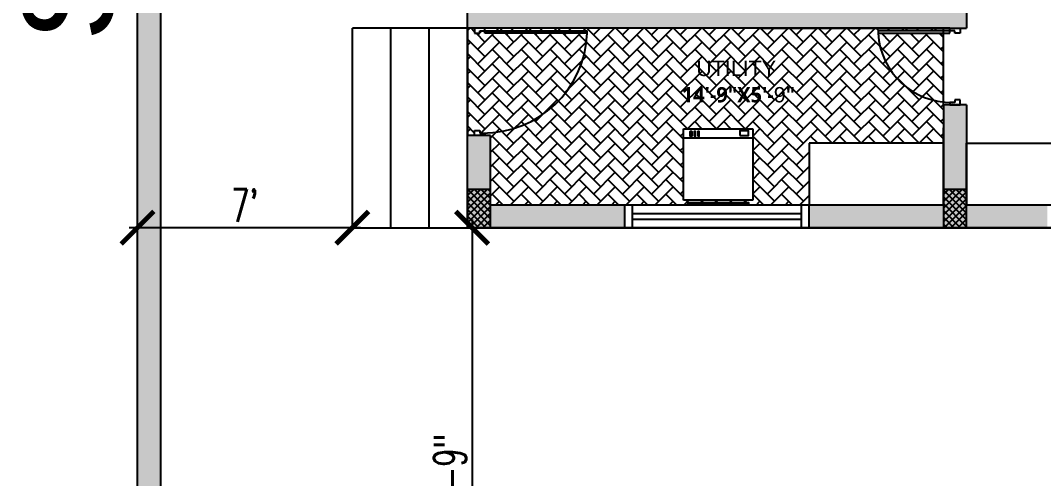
# Model space of a CAD drawing. Header units: inches. Extents: x 99023 to 109265, y 17199 to 18675.
# Drawn here: x 99022.9 to 99422.7, y 17749.4 to 17928.4 of the extents above; entities that cross this region are included whole.
import ezdxf

# ---------------------------------------------------------------- set-up
doc = ezdxf.new("R2010")
doc.units = ezdxf.units.IN
doc.layers.get('0').update_dxf_attribs({"color": 255})
for name, color, linetype in [('Column', 170, 'Continuous'), ('HAT', 8, 'Continuous'), ('I-WALL-PATT', 7, 'Continuous')]:
    doc.layers.add(name, color=color, linetype=linetype)
doc.styles.get("Standard").update_dxf_attribs({"font": 'arial.ttf'})
doc.styles.add('style2', font='romans.shx', dxfattribs={"width": 0.65})
doc.dimstyles.new('115', dxfattribs={"dimscale": 4.25, "dimtxt": 3, "dimasz": 0.5, "dimexe": 0.75, "dimexo": 0.75, "dimgap": 0.25, "dimtad": 1, "dimdec": 8, "dimzin": 0, "dimdsep": 46, "dimlunit": 4, "dimtxsty": 'style2', "dimblk": 'DOT', "dimcen": 0.25, "dimdle": 0.75, "dimclrd": 5, "dimclre": 5, "dimclrt": 2, "dimadec": 0, "dimazin": 0, "dimtfac": 0.75, "dimtdec": 8, "dimtix": 1, "dimtmove": 2, "dimatfit": 0, "dimfxl": 1, "dimfrac": 1, "dimtolj": 1, "dimtzin": 0, "dimlwd": -1, "dimlwe": -1, "dimarcsym": 0})

# ---------------------------------------------------------------- blocks, each defined once
blk = doc.blocks.new('_ArchTick')
at = {"color": 0, "linetype": 'ByBlock', "const_width": 0.15}
blk.add_lwpolyline([(-0.5, -0.5), (0.5, 0.5)], dxfattribs=at)
blk = doc.blocks.new('*D13')
at = {"color": 4, "transparency": 16777216}
blk.add_line((99199.39, 17850.63), (99199.39, 17643.25), dxfattribs=at)
at = {"color": 4, "linetype": 'ByBlock', "transparency": 16777216}
for p, q in [((99200.76, 17847.44), (99202.58, 17847.44)), ((99200.76, 17646.44), (99202.58, 17646.44))]:
    blk.add_line(p, q, dxfattribs=at)
at = {"layer": 'Defpoints', "color": 0, "linetype": 'ByBlock', "lineweight": -2, "transparency": 16777216}
for p in [(99197.57, 17847.44), (99197.57, 17646.44), (99199.39, 17646.44)]:
    blk.add_point(p, dxfattribs=at)
at = {"color": 4, "linetype": 'ByBlock', "transparency": 16777216, "xscale": 12.75, "yscale": 12.75, "zscale": 12.75}
for p, rotation in [((99199.39, 17847.44), 90), ((99199.39, 17646.44), 270)]:
    blk.add_blockref('_ArchTick', p, dxfattribs=dict(at, rotation=rotation))
at = {"color": 4, "linetype": 'ByBlock', "transparency": 16777216, "insert": (99190.74, 17746.94), "char_height": 12.75, "attachment_point": 5, "rotation": 90, "style": 'style2'}
blk.add_mtext('\\A1;16\'-9"', dxfattribs=at)
blk = doc.blocks.new('*D14')
at = {"color": 4, "transparency": 16777216}
blk.add_line((99155.76, 17847.44), (99065.38, 17847.44), dxfattribs=at)
at = {"layer": 'Defpoints', "color": 0, "linetype": 'ByBlock', "lineweight": -2, "transparency": 16777216}
for p in [(99068.57, 17847.44), (99068.57, 17847.44), (99152.57, 17847.44)]:
    blk.add_point(p, dxfattribs=at)
at = {"color": 4, "linetype": 'ByBlock', "transparency": 16777216, "xscale": 12.75, "yscale": 12.75, "zscale": 12.75, "rotation": 180}
blk.add_blockref('_ArchTick', (99068.57, 17847.44), dxfattribs=at)
at = {"color": 4, "linetype": 'ByBlock', "transparency": 16777216, "xscale": 12.75, "yscale": 12.75, "zscale": 12.75}
blk.add_blockref('_ArchTick', (99152.57, 17847.44), dxfattribs=at)
at = {"color": 4, "linetype": 'ByBlock', "transparency": 16777216, "insert": (99110.57, 17856.09), "char_height": 12.75, "attachment_point": 5, "style": 'style2'}
blk.add_mtext("\\A1;7'", dxfattribs=at)

msp = doc.modelspace()

# ---------------------------------------------------------------- hatches: boundary and pattern name
at = {"layer": 'HAT', "linetype": 'ByBlock'}
h = msp.add_hatch(dxfattribs=at)
h.set_pattern_fill('ANSI37', color=256, scale=15)
h.set_pattern_definition([(45, (-251813.3967, -54534.0869), (-1.325825215, 1.325825215), []), (135, (-251813.3967, -54534.0869), (-1.325825215, -1.325825215), [])])
h.paths.add_polyline_path([(99572.56989581, 17979.43877382), (99587.56989581, 17979.43877382), (99587.56989581, 17988.43877382), (99572.56989581, 17988.43877382)])
edge = h.paths.add_edge_path()
edge.add_arc((99767.56989581, 18066.43877382), 6, 0, 360)
edge = h.paths.add_edge_path()
edge.add_arc((99611.56989581, 18066.43877382), 6, 0, 360)
edge = h.paths.add_edge_path()
edge.add_arc((99767.56989581, 18175.93877382), 6, 0, 360)
edge = h.paths.add_edge_path()
edge.add_arc((99611.56989581, 18175.93877382), 6, 0, 360)
edge = h.paths.add_edge_path()
edge.add_arc((100139.56989581, 17926.60544049), 6, 0, 360)
edge = h.paths.add_edge_path()
edge.add_arc((100139.56989581, 17769.43877382), 6, 0, 360)
edge = h.paths.add_edge_path()
edge.add_arc((99914.78482924, 17769.43877382), 6, 0, 360)
edge = h.paths.add_edge_path()
edge.add_arc((100057.06989581, 17851.93877382), 6, 0, 360)
edge = h.paths.add_edge_path()
edge.add_arc((99934.10840987, 17851.93877382), 6, 0, 360)
edge = h.paths.add_edge_path()
edge.add_arc((99835.06989581, 17851.93877382), 6, 0, 360)
h.paths.add_polyline_path([(100061.56989581, 17979.43877382), (100043.56989581, 17979.43877382), (100043.56989581, 17988.43877382), (100061.56989581, 17988.43877382)])
h.paths.add_polyline_path([(99920.60840987, 17979.43877382), (99938.60840987, 17979.43877382), (99938.60840987, 17988.43877382), (99920.60840987, 17988.43877382)])
h.paths.add_polyline_path([(99755.56989581, 17979.43877382), (99770.56989581, 17979.43877382), (99770.56989581, 17988.43877382), (99755.56989581, 17988.43877382)])
h.paths.add_polyline_path([(99572.56989581, 17847.43877382), (99587.56989581, 17847.43877382), (99587.56989581, 17856.43877382), (99572.56989581, 17856.43877382)])
h.paths.add_polyline_path([(99755.56989581, 17862.43877382), (99755.56989581, 17847.43877382), (99764.56989581, 17847.43877382), (99764.56989581, 17862.43877382)])
h.paths.add_polyline_path([(100052.56989581, 18261.43877382), (100052.56989581, 18243.43877382), (100061.56989581, 18243.43877382), (100061.56989581, 18261.43877382)])
h.paths.add_polyline_path([(99929.60840987, 18261.43877382), (99929.60840987, 18243.43877382), (99938.60840987, 18243.43877382), (99938.60840987, 18261.43877382)])
h.paths.add_polyline_path([(99755.56989581, 18258.43877382), (99755.56989581, 18243.43877382), (99764.56989581, 18243.43877382), (99764.56989581, 18258.43877382)])
h.paths.add_polyline_path([(99671.56989581, 18258.43877382), (99671.56989581, 18243.43877382), (99680.56989581, 18243.43877382), (99680.56989581, 18258.43877382)])
h.paths.add_polyline_path([(99488.56989581, 18258.43877382), (99488.56989581, 18243.43877382), (99497.56989581, 18243.43877382), (99497.56989581, 18258.43877382)])
h.paths.add_polyline_path([(99374.56989581, 18171.43877382), (99392.56989581, 18171.43877382), (99392.56989581, 18180.43877382), (99374.56989581, 18180.43877382)])
h.paths.add_polyline_path([(99383.56989581, 18006.43877382), (99383.56989581, 17991.43877382), (99392.56989581, 17991.43877382), (99392.56989581, 18006.43877382)])
h.paths.add_polyline_path([(99383.56989581, 17862.43877382), (99383.56989581, 17847.43877382), (99392.56989581, 17847.43877382), (99392.56989581, 17862.43877382)])
h.paths.add_polyline_path([(99197.56989581, 17862.43877382), (99197.56989581, 17847.43877382), (99206.56989581, 17847.43877382), (99206.56989581, 17862.43877382)])
h.paths.add_polyline_path([(99197.56989581, 18006.43877382), (99197.56989581, 17991.43877382), (99206.56989581, 17991.43877382), (99206.56989581, 18006.43877382)])
h.paths.add_polyline_path([(99197.56989581, 18189.43877382), (99197.56989581, 18171.43877382), (99206.56989581, 18171.43877382), (99206.56989581, 18189.43877382)])
h.paths.add_polyline_path([(99197.56989581, 18414.43877382), (99197.56989581, 18399.43877382), (99206.56989581, 18399.43877382), (99206.56989581, 18414.43877382)])
h.paths.add_polyline_path([(99488.56989581, 18405.43877382), (99503.56989581, 18405.43877382), (99503.56989581, 18414.43877382), (99488.56989581, 18414.43877382)])
h.paths.add_polyline_path([(99377.56989581, 18405.43877382), (99392.56989581, 18405.43877382), (99392.56989581, 18414.43877382), (99377.56989581, 18414.43877382)])
h.paths.add_polyline_path([(99665.56989581, 18405.43877382), (99680.56989581, 18405.43877382), (99680.56989581, 18414.43877382), (99665.56989581, 18414.43877382)])
h.paths.add_polyline_path([(99755.56989581, 18405.43877382), (99770.56989581, 18405.43877382), (99770.56989581, 18414.43877382), (99755.56989581, 18414.43877382)])
h.paths.add_polyline_path([(100046.56989581, 18405.43877382), (100061.56989581, 18405.43877382), (100061.56989581, 18414.43877382), (100046.56989581, 18414.43877382)])
h.paths.add_polyline_path([(99923.60840987, 18405.43877382), (99938.60840987, 18405.43877382), (99938.60840987, 18414.43877382), (99923.60840987, 18414.43877382)])
at = {"layer": 'I-WALL-PATT', "true_color": 0x3b3b3b, "transparency": 33554687}
h = msp.add_hatch(color=250, dxfattribs=at)
h.dxf.hatch_style = 1
h.paths.add_polyline_path([(100067.56989581, 18585.43877382), (100067.56989581, 18594.43877382), (99068.56989581, 18594.43877382), (99068.56989581, 17406.43877382), (101708.56989581, 17406.43877382), (101708.56989581, 18594.43877382), (100406.56989581, 18594.43877382), (100406.56989581, 18585.43877382), (100602.69015878, 18585.43877382), (101699.56989581, 18585.43877382), (101699.56989581, 17415.43877382), (99077.56989581, 17415.43877382), (99077.56989581, 18585.43877382)])
h.paths.add_polyline_path([(100139.56989581, 18594.43877382), (100139.56989581, 18585.43877382), (100214.56989581, 18585.43877382), (100214.56989581, 18594.43877382)], flags=17)
at = {"layer": 'I-WALL-PATT', "true_color": 0x636466, "transparency": 33554687}
h = msp.add_hatch(color=251, dxfattribs=at)
h.dxf.hatch_style = 1
h.paths.add_polyline_path([(99206.56989581, 18105.43877382), (99197.56989581, 18105.43877382), (99197.56989581, 17967.43877382), (99206.56989581, 17967.43877382), (99206.56989581, 17991.43877382), (99338.56989581, 17991.43877382), (99338.56989581, 17997.43877382), (99206.56989581, 17997.43877382)], flags=17)
h.paths.add_polyline_path([(99392.56989581, 18123.43877382), (99386.56989581, 18123.43877382), (99386.56989581, 18081.43877382), (99386.56989581, 18023.66259603), (99386.56989581, 17988.43877382), (99386.56989581, 17931.43877382), (99338.56989581, 17931.43877382), (99338.56989581, 17955.43877382), (99338.56989581, 17961.43877382), (99332.56989581, 17961.43877382), (99332.56989581, 17931.43877382), (99266.56989581, 17931.43877382), (99266.56989581, 17961.43877382), (99260.56989581, 17961.43877382), (99260.56989581, 17931.43877382), (99206.56989581, 17931.43877382), (99197.56989581, 17931.43877382), (99197.56989581, 17925.43877382), (99386.06989581, 17925.43877382), (99392.56989581, 17925.43877382), (99392.56989581, 17982.43877382), (99524.56989581, 17982.43877382), (99524.56989581, 17988.43877382), (99392.56989581, 17988.43877382), (99392.56989581, 18081.43877382)])
h.paths.add_polyline_path([(99206.56989581, 17856.43877382), (99206.56989581, 17883.43877382), (99197.56989581, 17883.43877382), (99197.56989581, 17847.43877382), (99259.06989581, 17847.43877382), (99259.06989581, 17856.43877382)])
h.paths.add_polyline_path([(99392.56989581, 17856.43877382), (99392.56989581, 17895.43877382), (99383.56989581, 17895.43877382), (99383.56989581, 17856.43877382), (99331.06989581, 17856.43877382), (99331.06989581, 17847.43877382), (99383.56989581, 17847.43877382), (99424.1570855, 17847.43877382), (99424.1570855, 17856.43877382)])
at = {"layer": 'I-WALL-PATT', "true_color": 0xadddf7, "transparency": 33554687}
h = msp.add_hatch(dxfattribs=at)
h.set_pattern_fill('AR-HBONE', color=141)
h.set_pattern_definition([(45, (98183.3205, 19054.1954), (0, 5.656854), [12, -4]), (135, (98186.149, 19057.024), (4e-16, 5.656854), [12, -4])])
h.paths.add_polyline_path([(99383.56989581, 17895.43877382), (99383.56989581, 17896.5924974, -0.3683219414), (99358.06989581, 17923.43877382), (99358.06989581, 17924.43877382), (99383.56989581, 17924.43877382), (99383.56989581, 17925.43877382), (99311.56989581, 17925.43877382), (99204.35340195, 17925.43877382), (99204.35340195, 17924.43877382), (99244.35340195, 17924.43877382), (99244.35340195, 17923.43877382, -0.3996466001), (99204.35340195, 17884.43877382), (99204.35340195, 17883.43877382), (99206.56989581, 17883.43877382), (99206.56989581, 17856.43877382), (99331.06989581, 17856.43877382), (99331.06989581, 17880.43877382), (99383.56989581, 17880.43877382), (99383.56989581, 17886.43877382)])
h.paths.add_polyline_path([(99309.06967788, 17886.1034674), (99309.06967788, 17858.26284767), (99281.96026981, 17858.26284767), (99281.96026981, 17886.1034674)], flags=16)
h.paths.add_polyline_path([(99307.45669593, 17885.31596684), (99307.45669593, 17883.53620487), (99304.06797104, 17883.53620487), (99304.06797104, 17885.31596684)], flags=0)
h.paths.add_polyline_path([(99307.44359391, 17857.25245504), (99307.44359391, 17856.57354507), (99283.7905895, 17856.57354507), (99283.7905895, 17857.25245504)], flags=16)
h.paths.add_polyline_path([(99288.14094405, 17885.06172223), (99288.14094405, 17883.28196027), (99287.54790763, 17883.28196027), (99287.54790763, 17885.06172223)], flags=0)
h.paths.add_polyline_path([(99286.70073096, 17885.06172223), (99286.70073096, 17883.28196027), (99286.10769455, 17883.28196027), (99286.10769455, 17885.06172223)], flags=0)
h.paths.add_polyline_path([(99285.26051788, 17885.06172223), (99285.26051788, 17883.28196027), (99284.66748146, 17883.28196027), (99284.66748146, 17885.06172223)], flags=0)
h.paths.add_polyline_path([(99383.56989581, 17923.43877382), (99358.06989581, 17923.43877382, 0.3683219414), (99383.56989581, 17896.5924974)], flags=17)
h.paths.add_polyline_path([(99244.35340195, 17923.43877382), (99204.35340195, 17923.43877382), (99204.35340195, 17924.43877382), (99202.35340195, 17924.43877382), (99202.35340195, 17923.43877382), (99200.35340195, 17923.43877382), (99200.35340195, 17925.43877382), (99197.56989581, 17925.43877382), (99197.56989581, 17883.43877382), (99200.35340195, 17883.43877382), (99200.35340195, 17885.43877382), (99202.35340195, 17885.43877382), (99202.35340195, 17884.43877382), (99204.35340195, 17884.43877382, 0.3996466001)])
h.paths.add_polyline_path([(99279.06145002, 17892.5566903), (99326.141657, 17892.5566903), (99326.141657, 17905.78696197), (99279.06145002, 17905.78696197)], flags=24)
h.paths.add_polyline_path([(99284.6596068, 17902.85234336), (99318.10591987, 17902.85234336), (99318.10591987, 17916.08261503), (99284.6596068, 17916.08261503)], flags=24)

# ---------------------------------------------------------------- linework, layer by layer
at = {"color": 251, "true_color": 0x636466}
for p, q in [((99200.35340195, 17925.43877382), (99200.35340195, 17923.43877382)), ((99204.35340195, 17925.43877382), (99200.35340195, 17925.43877382)), ((99200.35340195, 17923.43877382), (99202.35340195, 17923.43877382)), ((99202.35340195, 17923.43877382), (99202.35340195, 17924.43877382)), ((99202.35340195, 17924.43877382), (99204.35340195, 17924.43877382)), ((99203.85340195, 17924.44287191), (99203.85340195, 17924.43877382)), ((99204.35340195, 17924.43877382), (99204.35340195, 17925.43877382)), ((99204.35340195, 17924.43877382), (99244.35340195, 17924.43877382)), ((99204.35340195, 17923.43877382), (99204.35340195, 17924.43877382)), ((99244.35340195, 17923.43877382), (99204.35340195, 17923.43877382)), ((99244.35340195, 17923.43877382), (99244.35340195, 17924.43877382)), ((99200.35340195, 17883.43877382), (99200.35340195, 17885.43877382)), ((99200.35340195, 17885.43877382), (99202.35340195, 17885.43877382)), ((99204.35340195, 17883.43877382), (99200.35340195, 17883.43877382)), ((99202.35340195, 17885.43877382), (99202.35340195, 17884.43877382)), ((99202.35340195, 17884.43877382), (99204.35340195, 17884.43877382)), ((99204.35340195, 17884.43877382), (99204.35340195, 17883.43877382))]:
    msp.add_line(p, q, dxfattribs=at)
at = {"color": 19, "true_color": 0x552a2a}
for p, q in [((99386.06989581, 17924.43877382), (99358.06989581, 17924.43877382)), ((99358.06989581, 17924.43877382), (99358.06989581, 17923.43877382)), ((99358.06989581, 17923.43877382), (99386.06989581, 17923.43877382)), ((99386.06989581, 17925.43877382), (99390.06989581, 17925.43877382)), ((99386.06989581, 17924.43877382), (99386.06989581, 17925.43877382)), ((99388.06989581, 17924.43877382), (99386.06989581, 17924.43877382)), ((99386.06989581, 17923.43877382), (99386.06989581, 17924.43877382)), ((99388.06989581, 17923.43877382), (99388.06989581, 17924.43877382)), ((99390.06989581, 17923.43877382), (99388.06989581, 17923.43877382)), ((99390.06989581, 17925.43877382), (99390.06989581, 17923.43877382)), ((99386.06989581, 17896.43877382), (99386.06989581, 17895.43877382)), ((99388.06989581, 17896.43877382), (99386.06989581, 17896.43877382)), ((99386.06989581, 17895.43877382), (99390.06989581, 17895.43877382)), ((99390.06989581, 17897.43877382), (99388.06989581, 17897.43877382)), ((99388.06989581, 17897.43877382), (99388.06989581, 17896.43877382)), ((99390.06989581, 17895.43877382), (99390.06989581, 17897.43877382))]:
    msp.add_line(p, q, dxfattribs=at)
msp.add_arc((99386.56989581, 17924.97581086), 28.54141697, 183.0870351652, 271.0037818131, dxfattribs=at)
at = {"layer": 'Column', "color": 3, "linetype": 'ByBlock', "ltscale": 12}
for points in [[(99197.56989581, 17862.43877382), (99197.56989581, 17847.43877382), (99206.56989581, 17847.43877382), (99206.56989581, 17862.43877382)], [(99383.56989581, 17862.43877382), (99383.56989581, 17847.43877382), (99392.56989581, 17847.43877382), (99392.56989581, 17862.43877382)]]:
    msp.add_lwpolyline(points, close=True, dxfattribs=at)
at = {"layer": 'I-WALL-PATT', "color": 18, "true_color": 0x000000}
for p, q in [((99068.56989581, 17406.43877382), (99068.56989581, 18594.43877382)), ((99392.56989581, 17982.43877382), (99392.56989581, 17925.43877382)), ((99386.06989581, 17925.43877382), (99152.56989581, 17925.43877382)), ((99152.56989581, 17847.43877382), (99152.56989581, 17925.43877382)), ((99167.56989581, 17847.43877382), (99167.56989581, 17925.43877382)), ((99182.56989581, 17847.43877382), (99182.56989581, 17925.43877382)), ((99311.56989581, 17925.43877382), (99392.56989581, 17925.43877382)), ((99383.56989581, 17895.43877382), (99383.56989581, 17856.43877382)), ((99392.56989581, 17895.43877382), (99383.56989581, 17895.43877382)), ((99392.56989581, 17895.43877382), (99392.56989581, 17856.43877382)), ((99206.56989581, 17883.43877382), (99197.56989581, 17883.43877382)), ((99197.56989581, 17847.43877382), (99197.56989581, 17883.43877382)), ((99206.56989581, 17856.43877382), (99206.56989581, 17883.43877382)), ((99206.56989581, 17856.43877382), (99383.56989581, 17856.43877382)), ((99392.56989581, 17856.43877382), (99572.56989581, 17856.43877382)), ((99152.56989581, 17847.43877382), (99383.56989581, 17847.43877382)), ((99383.56989581, 17847.43877382), (99761.56989581, 17847.43877382))]:
    msp.add_line(p, q, dxfattribs=at)
at = {"layer": 'I-WALL-PATT', "color": 141, "true_color": 0xadddf7}
for p, q in [((99197.56989581, 17925.43877382), (99197.56989581, 17883.43877382)), ((99383.56989581, 17895.43877382), (99383.56989581, 17925.43877382))]:
    msp.add_line(p, q, dxfattribs=at)
at = {"layer": 'I-WALL-PATT', "color": 251, "true_color": 0x636466}
for p, q in [((99281.96026981, 17858.26284767), (99281.96026981, 17886.1034674)), ((99281.96026981, 17886.1034674), (99309.06967788, 17886.1034674)), ((99309.06967788, 17886.1034674), (99309.06967788, 17858.26284767)), ((99383.56989581, 17856.43877382), (99383.56989581, 17886.43877382)), ((99309.06967788, 17882.4727431), (99281.96026981, 17882.4727431)), ((99309.06967788, 17882.4727431), (99281.96026981, 17882.4727431)), ((99383.56989581, 17880.43877382), (99331.06989581, 17880.43877382)), ((99331.06989581, 17880.43877382), (99331.06989581, 17856.43877382)), ((99392.56989581, 17880.43877382), (99572.56989581, 17880.43877382)), ((99392.56989581, 17856.43877382), (99392.56989581, 17880.43877382)), ((99309.06967788, 17858.26284767), (99281.96026981, 17858.26284767)), ((99259.06989581, 17847.43877382), (99259.06989581, 17856.43877382)), ((99259.06989581, 17856.43877382), (99331.06989581, 17856.43877382)), ((99262.06989581, 17847.43877382), (99262.06989581, 17856.43877382)), ((99328.06989581, 17847.43877382), (99328.06989581, 17856.43877382)), ((99331.06989581, 17847.43877382), (99331.06989581, 17856.43877382)), ((99262.06989581, 17853.03877382), (99328.06989581, 17853.03877382)), ((99262.06989581, 17850.83877382), (99328.06989581, 17850.83877382)), ((99259.06989581, 17847.43877382), (99331.06989581, 17847.43877382))]:
    msp.add_line(p, q, dxfattribs=at)
at = {"layer": 'I-WALL-PATT', "color": 18, "true_color": 0x000000}
msp.add_lwpolyline([(100067.56989581, 18585.43877382), (99077.56989581, 18585.43877382), (99077.56989581, 17415.43877382), (101699.56989581, 17415.43877382), (101699.56989581, 18585.43877382), (100406.56989581, 18585.43877382)], dxfattribs=at)
at = {"layer": 'I-WALL-PATT', "color": 251, "true_color": 0x636466}
msp.add_lwpolyline([(99197.56989581, 17847.43877382), (99197.56989581, 18414.43877382), (100061.56989581, 18414.43877382), (100061.56989581, 17979.43877382), (99764.56989581, 17979.43877382), (99764.56989581, 17847.43877382), (99197.56989581, 17847.43877382)], dxfattribs=at)
for points in [[(99284.66748146, 17883.28196027), (99285.26051788, 17883.28196027), (99285.26051788, 17885.06172223), (99284.66748146, 17885.06172223)], [(99285.26051788, 17883.28196027), (99284.66748146, 17883.28196027), (99284.66748146, 17885.06172223), (99285.26051788, 17885.06172223)], [(99286.10769455, 17883.28196027), (99286.70073096, 17883.28196027), (99286.70073096, 17885.06172223), (99286.10769455, 17885.06172223)], [(99286.10769455, 17883.28196027), (99286.70073096, 17883.28196027), (99286.70073096, 17885.06172223), (99286.10769455, 17885.06172223)], [(99287.54790763, 17883.28196027), (99288.14094405, 17883.28196027), (99288.14094405, 17885.06172223), (99287.54790763, 17885.06172223)], [(99287.54790763, 17883.28196027), (99288.14094405, 17883.28196027), (99288.14094405, 17885.06172223), (99287.54790763, 17885.06172223)], [(99304.06797104, 17883.53620487), (99307.45669593, 17883.53620487), (99307.45669593, 17885.31596684), (99304.06797104, 17885.31596684)], [(99307.44359391, 17856.57354507), (99283.7905895, 17856.57354507), (99283.7905895, 17857.25245504), (99307.44359391, 17857.25245504)], [(99307.44359391, 17856.57354507), (99283.7905895, 17856.57354507), (99283.7905895, 17857.25245504), (99307.44359391, 17857.25245504)]]:
    msp.add_lwpolyline(points, close=True, dxfattribs=at)
msp.add_arc((99203.85340195, 17924.96441485), 40.52872538, 269.2931281156, 357.8426795167, dxfattribs=at)

# ---------------------------------------------------------------- texts
at = {"color": 18, "true_color": 0x000000, "insert": (99023.38841564, 17920.42941351), "char_height": 36, "attachment_point": 1, "rotation": 90}
msp.add_mtext_dynamic_manual_height_columns('SOUTH', width=479.8366692301, gutter_width=12.5, heights=[0], dxfattribs=at)
at = {"color": 18, "true_color": 0x000000, "char_height": 6, "attachment_point": 1}
for s, insert in [('UTILITY', (99286.97849425, 17912.71198113)), ('{\\fYu Gothic Medium|b1|i0|c128|p34;14\'-9"X5\'-}9{\\fYu Gothic Medium|b1|i0|c128|p34;"}', (99281.3027178, 17902.41632807))]:
    msp.add_mtext_dynamic_manual_height_columns(s, width=85.7097593755, gutter_width=2.23278474, heights=[0], dxfattribs=dict(at, insert=insert))

# ---------------------------------------------------------------- dimensions: what is measured, and where the dimension line sits
at = {"color": 7, "linetype": 'ByBlock'}
dim = msp.add_linear_dim(base=(99068.5698958131, 17847.4387738228), p1=(99152.5698958131, 17847.4387738228), p2=(99068.5698958131, 17847.4387738228), dimstyle='115', override={"dimasz": 3, "dimblk1": 'ArchTick', "dimblk2": 'ArchTick', "dimsah": 1, "dimclrd": 4, "dimclre": 4, "dimclrt": 4}, dxfattribs=at)
dim.commit()
dim.dimension.update_dxf_attribs({"geometry": '*D14', "text_midpoint": (99110.5698958131, 17856.0905595371)})
dim = msp.add_linear_dim(base=(99199.3879893965, 17646.4387738228), p1=(99197.5698958131, 17847.4387738228), p2=(99197.5698958131, 17646.4387738228), angle=90, dimstyle='115', override={"dimasz": 3, "dimblk1": 'ArchTick', "dimblk2": 'ArchTick', "dimsah": 1, "dimclrd": 4, "dimclre": 4, "dimclrt": 4}, dxfattribs=at)
dim.commit()
dim.dimension.update_dxf_attribs({"geometry": '*D13', "text_midpoint": (99190.7362036822, 17746.9387738227)})

doc.saveas('drawing.dxf')
